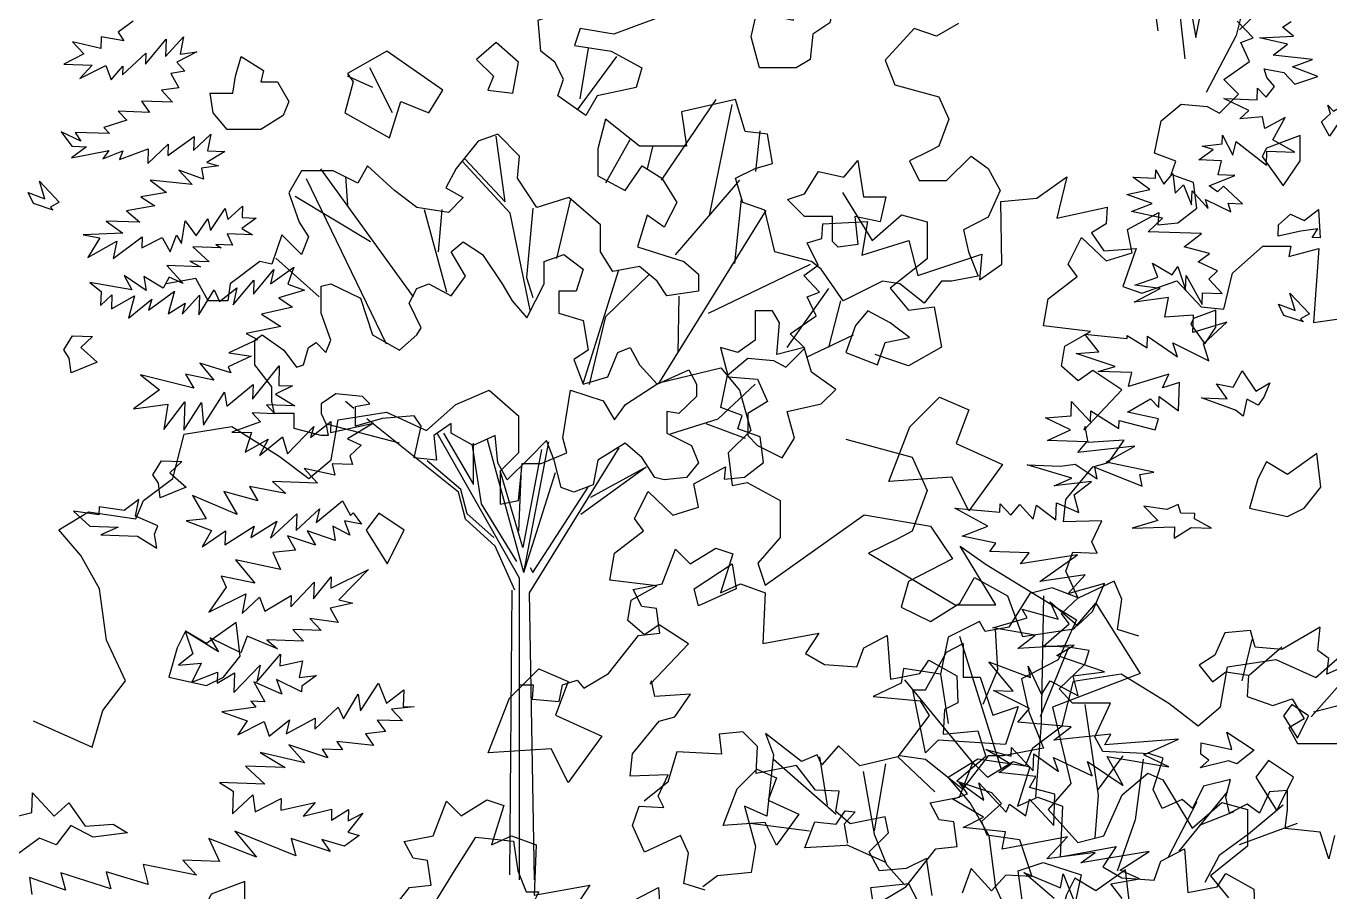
# Model space of a CAD drawing. Header units: inches. Extents: x -11 to 128, y 7 to 56.
# Drawn here: x 62.269 to 62.82, y 22.604 to 22.97 of the extents above; entities that cross this region are included whole.
import ezdxf

# ---------------------------------------------------------------- set-up
doc = ezdxf.new("R2010")
doc.units = ezdxf.units.IN
doc.header["$MEASUREMENT"] = 0
doc.layers.add('CAY', color=94, linetype='Continuous')
doc.layers.add('CAY-3', color=61, linetype='Continuous')
picture_1 = doc.add_image_def('image1.jpg', size_in_pixel=(1680, 1093))

# ---------------------------------------------------------------- blocks, each defined once
blk = doc.blocks.new('A$C76451831')
at = {"layer": 'CAY'}
for p, q in [((1261.1, 1885), (1288.9, 1909.2)), ((1171.5, 1857.3), (1178, 1895)), ((1178, 1895), (1223.4, 1902.1)), ((1223.4, 1902.1), (1261.1, 1885)), ((1022.3, 1839.6), (1033, 1881.5)), ((1033, 1881.5), (1077.8, 1888.5)), ((1077.8, 1888.5), (1122.6, 1860.8)), ((1122.6, 1860.8), (1150.3, 1839.6)), ((1150.3, 1839.6), (1171.5, 1857.3)), ((994.6, 1818.9), (1022.3, 1839.6)), ((987.6, 1801.8), (994.6, 1818.9)), ((915, 1791.2), (942.7, 1808.3)), ((942.7, 1808.3), (987.6, 1801.8)), ((935.7, 1767), (915, 1791.2)), ((3764, 1772.8), (3822.4, 1787)), ((3822.4, 1787), (3840.1, 1765.7)), ((3732.8, 1752.2), (3764, 1772.8)), ((953.4, 1735.8), (935.7, 1767)), ((3573, 1752.2), (3604.2, 1765.7)), ((3604.2, 1765.7), (3631.9, 1741.6)), ((3673.8, 1720.9), (3680.9, 1765.7)), ((3680.9, 1765.7), (3711.5, 1755.7)), ((3840.1, 1765.7), (3850.7, 1728)), ((3462.1, 1738), (3507.5, 1745.1)), ((3507.5, 1745.1), (3545.3, 1728)), ((3545.3, 1728), (3573, 1752.2)), ((3711.5, 1755.7), (3722.2, 1738)), ((3722.2, 1738), (3732.8, 1752.2)), ((959.8, 1687.4), (953.4, 1735.8)), ((3317.1, 1724.4), (3361.9, 1731.5)), ((3361.9, 1731.5), (3406.7, 1703.8)), ((3455.6, 1700.3), (3462.1, 1738)), ((3631.9, 1741.6), (3631.9, 1706.7)), ((3306.5, 1682.6), (3317.1, 1724.4)), ((3677.3, 1706.7), (3673.8, 1720.9)), ((3850.7, 1728), (3829.5, 1706.7)), ((3631.9, 1706.7), (3614.8, 1689.6)), ((3653.2, 1696.7), (3677.3, 1706.7)), ((3829.5, 1706.7), (3833, 1676.1)), ((3406.7, 1703.8), (3434.4, 1682.6)), ((3434.4, 1682.6), (3455.6, 1700.3)), ((3631.9, 1661.9), (3635.5, 1696.7)), ((3635.5, 1696.7), (3653.2, 1696.7)), ((977.5, 1649), (959.8, 1687.4)), ((3278.8, 1661.9), (3306.5, 1682.6)), ((3614.8, 1689.6), (3614.8, 1658.4)), ((3833, 1676.1), (3847.2, 1679)), ((3847.2, 1679), (3878.4, 1661.9)), ((3271.7, 1644.8), (3278.8, 1661.9)), ((3614.8, 1658.4), (3631.9, 1661.9)), ((3878.4, 1661.9), (3878.4, 1627.1)), ((3199.2, 1634.2), (3226.9, 1651.3)), ((3226.9, 1651.3), (3271.7, 1644.8)), ((3864.3, 1582.3), (3957.4, 1648.4)), ((3957.4, 1648.4), (4019.9, 1637.7)), ((3219.8, 1610), (3199.2, 1634.2)), ((4019.9, 1637.7), (4040.5, 1607.1)), ((3878.4, 1627.1), (3857.2, 1602.9)), ((3237.5, 1578.7), (3219.8, 1610)), ((3857.2, 1602.9), (3864.3, 1582.3)), ((4040.5, 1607.1), (3999.3, 1585.8)), ((3999.3, 1585.8), (3992.2, 1561.6)), ((4047.6, 1565.2), (4061.2, 1589.4)), ((4061.2, 1589.4), (4092.4, 1572.3)), ((3244, 1530.4), (3237.5, 1578.7)), ((4092.4, 1572.3), (4106.6, 1533.9)), ((3992.2, 1561.6), (4019.9, 1548.1)), ((4019.9, 1548.1), (4047.6, 1565.2)), ((4154.9, 1541), (4175.6, 1565.2)), ((4175.6, 1565.2), (4217.4, 1499.1)), ((4106.6, 1533.9), (4154.9, 1541)), ((3261.7, 1492), (3244, 1530.4)), ((4217.4, 1499.1), (4134.9, 1467.3)), ((3240.4, 1464.3), (3261.7, 1492)), ((3230.4, 1429.5), (3240.4, 1464.3)), ((4134.9, 1467.3), (4152, 1395.3)), ((3175, 1454.3), (3230.4, 1429.5)), ((4200.3, 1384.7), (4224.5, 1405.3)), ((4224.5, 1405.3), (4238.7, 1398.8)), ((4152, 1395.3), (4130.8, 1371.1)), ((4238.7, 1398.8), (4266.4, 1353.4)), ((4183.2, 1346.3), (4200.3, 1384.7)), ((4266.4, 1353.4), (4294.1, 1377.6)), ((4294.1, 1377.6), (4318.3, 1371.1)), ((4130.8, 1371.1), (4158.5, 1339.9)), ((4318.3, 1371.1), (4318.3, 1336.3)), ((4158.5, 1339.9), (4183.2, 1346.3)), ((4318.3, 1336.3), (4283.5, 1308.6)), ((4283.5, 1308.6), (4300.6, 1287.9)), ((5019.2, 937.2), (4991.7, 907.3)), ((5040, 930.1), (5019.2, 937.2)), ((5060.8, 941.9), (5040, 930.1)), ((5365.8, 938.6), (5374.2, 943.7)), ((5376.4, 930.1), (5365.8, 938.6)), ((5344.2, 928.5), (5376.4, 930.1)), ((5370.7, 922.5), (5344.2, 928.5)), ((5357.2, 912.1), (5370.7, 922.5)), ((4701.9, 860.6), (4738.9, 910.7)), ((4704.6, 871.1), (4712.5, 918.7)), ((5394.2, 908.1), (5357.2, 912.1)), ((4527.8, 857.9), (4506.6, 900.2)), ((4991.7, 907.3), (5000.7, 884.1)), ((5351, 891), (5348.6, 899.3)), ((5348.6, 899.3), (5367.1, 895.9)), ((5375.4, 901.1), (5394.2, 908.1)), ((5399.1, 892.1), (5375.4, 901.1)), ((4509.3, 881.7), (4485.5, 892.2)), ((5000.7, 884.1), (5042.4, 872.7)), ((5358.4, 882.6), (5351, 891)), ((5367.1, 895.9), (5377.5, 884.7)), ((5377.5, 884.7), (5399.1, 892.1)), ((5042.4, 872.7), (5051.8, 851.9)), ((5342.1, 870.1), (5342.5, 880.9)), ((5342.5, 880.9), (5350.4, 872.5)), ((5350.4, 872.5), (5358.4, 882.6)), ((4781, 794.5), (4832.5, 870.4)), ((4850.9, 870.4), (4799.8, 858.6)), ((4826.2, 761), (4847.8, 865.6)), ((4860, 840.1), (4850.9, 870.4)), ((5310.5, 871.2), (5342.1, 870.1)), ((5334.1, 859.9), (5310.5, 871.2)), ((5325.6, 852), (5334.1, 859.9)), ((4728.3, 851.9), (4721.2, 824)), ((4760.5, 826.3), (4728.3, 851.9)), ((4799.8, 858.6), (4804.6, 826.3)), ((5051.8, 851.9), (5042.4, 826.3)), ((5347, 854), (5325.6, 852)), ((5349.4, 843.1), (5347, 854)), ((5368.3, 853.3), (5349.4, 843.1)), ((5356.7, 832.4), (5368.3, 853.3)), ((4626.9, 837.7), (4608.4, 831)), ((4634, 774), (4625.3, 835.7)), ((4647.3, 816.9), (4626.9, 837.7)), ((4880.8, 837.7), (4860, 840.1)), ((4870.1, 802.5), (4874.1, 840.9)), ((4885.5, 810.2), (4880.8, 837.7)), ((5309, 828.6), (5309.3, 836.7)), ((5309.3, 836.7), (5319, 817.8)), ((4608.4, 831), (4587.6, 805.5)), ((4721.2, 824), (4721.2, 798.4)), ((4728.6, 791.9), (4751.7, 832.8)), ((4804.6, 826.3), (4760.5, 826.3)), ((4768, 805.1), (4772.9, 825.9)), ((5042.4, 826.3), (5033.3, 821.6)), ((5287.1, 813.5), (5300.6, 823.4)), ((5290.3, 826.5), (5309, 828.6)), ((5300.6, 823.4), (5290.3, 826.5)), ((5319, 817.8), (5322.2, 830.9)), ((5322.2, 830.9), (5350.9, 808.5)), ((5377.6, 820.8), (5356.7, 832.4)), ((4638.7, 763.4), (4593.5, 812.2)), ((4595.8, 814.5), (4634, 774)), ((4645.4, 796.4), (4647.3, 816.9)), ((5033.3, 821.6), (5014.8, 812.5)), ((5014.8, 812.5), (5023.9, 794.1)), ((5049.4, 794.1), (5072.6, 816.9)), ((5072.6, 816.9), (5088.7, 805.5)), ((5308.4, 812.7), (5287.1, 813.5)), ((5305.2, 799.3), (5308.4, 812.7)), ((5350.9, 808.5), (5351.3, 821.7)), ((5351.3, 821.7), (5377.6, 820.8)), ((4442.1, 803.1), (4430.3, 782.3)), ((4472, 803.1), (4442.1, 803.1)), ((4547.7, 684.5), (4460.2, 805.1)), ((4495.2, 791.7), (4472, 803.1)), ((4504.2, 807.8), (4495.2, 791.7)), ((4529.8, 784.6), (4504.2, 807.8)), ((4587.6, 805.5), (4578.1, 787)), ((4721.2, 798.4), (4746.8, 784.6)), ((4746.8, 784.6), (4762.9, 807.8)), ((4762.9, 807.8), (4781.4, 796.4)), ((4850.9, 796.4), (4869.4, 805.5)), ((4869.4, 805.5), (4885.5, 810.2)), ((5088.7, 805.5), (5100.1, 784.6)), ((5246.2, 796.3), (5246.5, 804)), ((5246.5, 804), (5254.2, 790.6)), ((5254.2, 790.6), (5262.7, 800.7)), ((5262.7, 800.7), (5264.7, 782.1)), ((5296.7, 789.1), (5321.1, 798.7)), ((5321.1, 798.7), (5305.2, 799.3)), ((4522.3, 639.8), (4446.8, 795.6)), ((4485.8, 770.9), (4483.8, 797.9)), ((4578.1, 787), (4594.3, 777.9)), ((4663.8, 768.5), (4645.4, 796.4)), ((4781.4, 796.4), (4795.5, 773.2)), ((4794.3, 724.1), (4854.9, 794.5)), ((4857.6, 773.2), (4850.9, 796.4)), ((5023.9, 794.1), (5049.4, 794.1)), ((5240.9, 785.6), (5224.9, 797.1)), ((5224.9, 797.1), (5246.2, 796.3)), ((5264.7, 782.1), (5272.7, 790)), ((5272.7, 790), (5280.2, 771.1)), ((5304.7, 783.4), (5296.7, 789.1)), ((5310.3, 788.7), (5304.7, 783.4)), ((5328.3, 772.2), (5310.3, 788.7)), ((4430.3, 782.3), (4439.8, 754.7)), ((4507, 736.3), (4436.2, 779.1)), ((4550.6, 768.5), (4529.8, 784.6)), ((4594.3, 777.9), (4580.5, 763.8)), ((4693.7, 777.9), (4663.8, 768.5)), ((4682.7, 720.5), (4695.7, 776.4)), ((4723.6, 752.4), (4693.7, 777.9)), ((4850.1, 715.8), (4856.4, 776.4)), ((4951.7, 782.9), (4979.4, 737.5)), ((5100.1, 784.6), (5088.7, 759.5)), ((5219.4, 781), (5240.9, 785.6)), ((5243.1, 772.4), (5219.4, 781)), ((5280.2, 771.1), (5280.7, 784.3)), ((5280.7, 784.3), (5296, 767.8)), ((5296, 767.8), (5293.5, 776.1)), ((5293.5, 776.1), (5317.1, 764.4)), ((4580.5, 763.8), (4550.6, 768.5)), ((4579.1, 689), (4557.9, 766.3)), ((4571.1, 726.8), (4574.5, 766.9)), ((4657.5, 671.8), (4638.7, 763.4)), ((4659.9, 768.1), (4654, 702.8)), ((4767.6, 761.4), (4758.6, 731.5)), ((4783.7, 750), (4767.6, 761.4)), ((4778.7, 602.9), (4879.6, 765.8)), ((4795.5, 773.2), (4783.7, 750)), ((4878.5, 766.1), (4857.6, 773.2)), ((4887.9, 726.8), (4878.5, 766.1)), ((4979.4, 737.5), (5007.1, 761.7)), ((5007.1, 761.7), (5031.3, 755.2)), ((5223.8, 764.9), (5243.1, 772.4)), ((5253, 758.5), (5223.8, 764.9)), ((5314.7, 772.6), (5328.3, 772.2)), ((5317.1, 764.4), (5314.7, 772.6)), ((4439.8, 754.7), (4448.8, 741)), ((4723.6, 726.8), (4723.6, 752.4)), ((5031.3, 755.2), (5031.3, 720.4)), ((5088.7, 759.5), (5065.6, 747.7)), ((5239.5, 745.8), (5253, 758.5)), ((4423.7, 742.9), (4414.2, 715.4)), ((4430.3, 736.3), (4423.7, 742.9)), ((4448.8, 741), (4442.1, 724.5)), ((5065.6, 747.7), (5070.3, 726.8)), ((5289.7, 744), (5239.5, 745.8)), ((5273.4, 731.5), (5289.7, 744)), ((4442.1, 724.5), (4430.3, 736.3)), ((4735.4, 708.3), (4723.6, 726.8)), ((4758.6, 731.5), (4802.2, 717.8)), ((4922.5, 717.8), (4887.9, 726.8)), ((5070.3, 726.8), (5079.3, 704)), ((5297.2, 725.2), (5273.4, 731.5)), ((5286.5, 717.4), (5297.2, 725.2)), ((4402.8, 717.8), (4374.9, 696.9)), ((4414.2, 715.4), (4402.8, 717.8)), ((4458.8, 684.4), (4417.8, 720.8)), ((4760.5, 713.1), (4735.4, 708.3)), ((4777, 699.3), (4760.5, 713.1)), ((4802.2, 717.8), (4816, 706)), ((4825.4, 669), (4921.3, 715.4)), ((4931.5, 710.7), (4922.5, 717.8)), ((5031.3, 720.4), (4996.5, 692.7)), ((5248.4, 702.9), (5243.4, 716.2)), ((5243.4, 716.2), (5262.1, 705.1)), ((5262.1, 705.1), (5267.3, 713.1)), ((5267.3, 713.1), (5274.7, 691.5)), ((5304.8, 709.1), (5286.5, 717.4)), ((4342.7, 701.7), (4314.8, 696.9)), ((4354.1, 680.8), (4342.7, 701.7)), ((4654, 702.8), (4659.9, 684)), ((4707.6, 603.7), (4740.9, 709.9)), ((4728.7, 665.9), (4769.2, 705.2)), ((4816, 706), (4816, 689.9)), ((4952.3, 680.8), (4931.5, 710.7)), ((5079.3, 704), (5054.2, 699.3)), ((5226.8, 695.5), (5248.4, 702.9)), ((5274.7, 691.5), (5275.2, 704.7)), ((5275.2, 704.7), (5290.1, 677.4)), ((5296.4, 701.2), (5304.8, 709.1)), ((5309, 687.6), (5296.4, 701.2)), ((4374.9, 696.9), (4372.6, 680.8)), ((4786.1, 685.5), (4777, 699.3)), ((4816, 689.9), (4786.1, 685.5)), ((4899.3, 636.8), (4938.6, 692.2)), ((4989.3, 699.3), (4952.3, 680.8)), ((5005.4, 696.9), (4989.3, 699.3)), ((4996.5, 692.7), (5013.6, 672)), ((5028.6, 678.5), (5005.4, 696.9)), ((5044.7, 699.3), (5028.6, 678.5)), ((5054.2, 699.3), (5044.7, 699.3)), ((5226.3, 679.6), (5250.7, 692.4)), ((5250.7, 692.4), (5226.8, 695.5)), ((5290.1, 677.4), (5290.5, 688.3)), ((5290.5, 688.3), (5309, 687.6)), ((4372.6, 680.8), (4354.1, 680.8)), ((4796.7, 631.7), (4797.9, 685.1)), ((4938.6, 636.8), (4950, 680.8)), ((5258.6, 683.9), (5226.3, 679.6)), ((5255.2, 665.5), (5258.6, 683.9)), ((4713.4, 601.8), (4728.7, 665.9)), ((5013.6, 672), (5037.8, 675)), ((5037.8, 675), (5044.9, 637.2)), ((5282, 667.2), (5255.2, 665.5)), ((5281.5, 650.9), (5282, 667.2)), ((5313.5, 660.7), (5281.5, 650.9)), ((5291.5, 640.2), (5313.5, 660.7)), ((4917.8, 627.7), (4961.8, 648.6)), ((5179.9, 649.5), (5219.6, 645.4)), ((5192.9, 632.7), (5179.9, 649.5)), ((5219.6, 645.4), (5219.7, 648.1)), ((5219.7, 648.1), (5238.4, 636.6)), ((5238.4, 636.6), (5238.7, 647.4)), ((5238.7, 647.4), (5267.1, 627.9)), ((5262.5, 641.2), (5296.4, 624.1)), ((5267.1, 627.9), (5262.5, 641.2)), ((5296.4, 624.1), (5291.5, 640.2)), ((5013.6, 619.5), (4982.4, 630.1)), ((5044.9, 637.2), (5013.6, 619.5)), ((5171.6, 631.2), (5192.9, 632.7)), ((5208.3, 619), (5171.6, 631.2)), ((5192.3, 614.2), (5208.3, 619)), ((5224, 613.1), (5192.3, 614.2)), ((4834.4, 569.5), (4869.4, 602.2)), ((5220.8, 600), (5224, 613.1)), ((5258.8, 611.8), (5220.8, 600)), ((5252.9, 598.9), (5258.8, 611.8)), ((5268.9, 603.8), (5252.9, 598.9)), ((5268, 577.1), (5268.9, 603.8)), ((5249.5, 580.4), (5249.9, 590.8)), ((5249.9, 590.8), (5268, 577.1)), ((4491.5, 579.5), (4483.4, 586)), ((5166.8, 572.4), (5167.3, 586)), ((5167.3, 586), (5185.2, 566.8)), ((5185.2, 566.8), (5185.5, 577.2)), ((5185.5, 577.2), (5211.7, 560.4)), ((5219.9, 576), (5241.7, 588.4)), ((5241.7, 588.4), (5249.5, 580.4)), ((4541.2, 539.6), (4503.7, 569.7)), ((4789.6, 555.4), (4834.4, 569.5)), ((4823, 565.2), (4860, 551.4)), ((5142.7, 570.6), (5166.8, 572.4)), ((5166.3, 559.3), (5142.7, 570.6)), ((5211.7, 560.4), (5212, 568.1)), ((5212, 568.1), (5246.1, 559.2)), ((5249.2, 569.6), (5219.9, 576)), ((5246.1, 559.2), (5249.2, 569.6)), ((4534.5, 546.7), (4466.9, 564.4)), ((4647.3, 419.7), (4569.9, 556)), ((4575.8, 556.2), (4604.1, 507.8)), ((5144.7, 549.2), (5166.3, 559.3)), ((4602.9, 544.4), (4611.2, 489.7)), ((4604.1, 507.8), (4604.1, 546.7)), ((4651.6, 424.8), (4617.3, 549.9)), ((4668.2, 540.8), (4650.5, 448.4)), ((4651.6, 424.8), (4675, 548.1)), ((4656.8, 405.9), (4741.3, 542.4)), ((5181.8, 547.9), (5144.7, 549.2)), ((5173.3, 537.8), (5181.8, 547.9)), ((5227, 544), (5173.3, 537.8)), ((5199.7, 528.7), (5227, 544)), ((4589.9, 500.7), (4541.2, 539.6)), ((4592.3, 503.1), (4560.4, 530.2)), ((5244.7, 519.4), (5199.7, 528.7)), ((4650.5, 448.4), (4629.2, 520.8)), ((4646.9, 463.7), (4649.3, 523.1)), ((4651.6, 424.8), (4681.2, 519.2)), ((4705.1, 479.9), (4766.8, 524.3)), ((4714.5, 496), (4764.5, 523.1)), ((5125.3, 526.3), (5157, 525.2)), ((5167.5, 513.9), (5125.3, 526.3)), ((5157, 525.2), (5170.6, 527)), ((5170.6, 527), (5191.5, 513.1)), ((5189.1, 524.1), (5233.8, 506.2)), ((5191.5, 513.1), (5189.1, 524.1)), ((5231.5, 517.1), (5244.7, 519.4)), ((5233.8, 506.2), (5231.5, 517.1)), ((4659.9, 424.8), (4712.2, 505.4)), ((5150.9, 506.4), (5167.5, 513.9)), ((5185.9, 510.6), (5150.9, 506.4)), ((5169.6, 498), (5185.9, 510.6)), ((4596.6, 475.1), (4589.9, 500.7)), ((4598.2, 480.3), (4592.3, 503.1)), ((5174, 481.5), (5169.6, 498)), ((4623.3, 457.8), (4598.2, 480.3)), ((4611.2, 489.7), (4644.6, 435.4)), ((5057.3, 485.6), (5099.7, 481.8)), ((5088.4, 468.6), (5057.3, 485.6)), ((5099.7, 481.8), (5100, 489.5)), ((5100, 489.5), (5110.1, 478.8)), ((5110.1, 478.8), (5118.6, 488.9)), ((5118.6, 488.9), (5131.2, 475.3)), ((5131.2, 475.3), (5134.4, 488.3)), ((5134.4, 488.3), (5152.5, 474.6)), ((5152.5, 474.6), (5153.1, 490.4)), ((5153.1, 490.4), (5174, 481.5)), ((4624.5, 449.6), (4596.6, 475.1)), ((5064.1, 459.1), (5088.4, 468.6)), ((5096, 452.5), (5064.1, 459.1)), ((4643, 408.3), (4624.5, 449.6)), ((5062.5, 449.6), (5086.7, 432.5)), ((5090.3, 444.6), (5096, 452.5)), ((5127.4, 443.3), (5090.3, 444.6)), ((5119.3, 433.1), (5127.4, 443.3)), ((5172.7, 441.7), (5119.3, 433.1)), ((5137.3, 416.6), (5172.7, 441.7)), ((4647.3, 135.4), (4647.3, 419.7)), ((4657.5, 429.5), (4659.9, 424.8)), ((5180.2, 422.8), (5137.3, 416.6)), ((5163.7, 404.8), (5180.2, 422.8)), ((4638.3, 140.1), (4640.6, 408.3)), ((4661.5, 135.4), (4656.8, 405.9)), ((5198.4, 414.5), (5163.7, 404.8)), ((5187.1, 388.1), (5198.4, 414.5)), ((5154.7, 381.1), (5147.1, 397.2)), ((5147.1, 397.2), (5173, 375)), ((5093.2, 372.8), (5125.3, 382.1)), ((5120.6, 390.5), (5154.7, 381.1)), ((5125.3, 382.1), (5120.6, 390.5)), ((5173, 375), (5187.1, 388.1)), ((5132.9, 366), (5093.2, 372.8)), ((5171.9, 380.3), (5154.8, 342.6)), ((5116.6, 353.4), (5132.9, 366)), ((5169.7, 356.6), (5116.6, 353.4)), ((5153.5, 346.7), (5169.7, 356.6)), ((5198.3, 331.5), (5153.5, 346.7)), ((5112.4, 313.2), (5089.4, 340.8)), ((5089.4, 340.8), (5128.7, 326.2)), ((5154.8, 342.6), (5120.1, 324.9)), ((5126.4, 336.8), (5139.1, 310)), ((5128.7, 326.2), (5126.4, 336.8)), ((5168.7, 327.6), (5198.3, 331.5)), ((5120.1, 324.9), (5127.1, 293.6)), ((5139.1, 310), (5147.2, 322.9)), ((5147.2, 322.9), (5173.5, 308.8)), ((5173.5, 308.8), (5168.7, 327.6)), ((5093.9, 313.9), (5112.4, 313.2)), ((5127.7, 296.8), (5093.9, 313.9)), ((5116.8, 284), (5127.7, 296.8)), ((5167, 279.6), (5116.8, 284)), ((5127.1, 293.6), (5140.7, 259.4)), ((5150.7, 267), (5167, 279.6)), ((5204.4, 272.8), (5150.7, 267)), ((5198.6, 262.6), (5204.4, 272.8)), ((5110, 244.4), (5086.5, 258.4)), ((5086.5, 258.4), (5110.3, 252.1)), ((5140.7, 259.4), (5103, 252.3)), ((5110.3, 252.1), (5110.6, 260.2)), ((5110.6, 260.2), (5131.1, 238.2)), ((5268.1, 267.9), (5198.6, 262.6)), ((5235.4, 253.2), (5268.1, 267.9)), ((5029.8, 248.8), (5005.7, 252.3)), ((5064.6, 221), (5029.8, 248.8)), ((5088.8, 252.3), (5064.6, 221)), ((5103, 252.3), (5088.8, 252.3)), ((5131.1, 238.2), (5131.7, 254.1)), ((5131.7, 254.1), (5155.1, 237.4)), ((5155.1, 237.4), (5150.1, 250.7)), ((5150.1, 250.7), (5186.7, 233.6)), ((5186.7, 233.6), (5182.2, 246.9)), ((5182.2, 246.9), (5215.8, 224.4)), ((5200.9, 251.6), (5259, 241.9)), ((5215.8, 224.4), (5200.9, 251.6)), ((5259, 241.9), (5235.4, 253.2)), ((5098.9, 236.6), (5110, 244.4)), ((5133.6, 232.7), (5098.9, 236.6)), ((5069.2, 216.4), (5061.4, 227.5)), ((5061.4, 227.5), (5084.8, 210.4)), ((5080, 226.9), (5105.7, 199.2)), ((5084.8, 210.4), (5080, 226.9)), ((5127.8, 222.5), (5133.6, 232.7)), ((5151.6, 216.2), (5127.8, 222.5)), ((5055.4, 211.4), (5069.2, 216.4)), ((5084.3, 194.5), (5055.4, 211.4)), ((5124.2, 195.8), (5127.5, 211.6)), ((5127.5, 211.6), (5150.6, 186.8)), ((5150.6, 186.8), (5151.6, 216.2)), ((5105.7, 199.2), (5108.7, 206.8)), ((5108.7, 206.8), (5124.2, 195.8)), ((5065.3, 184.8), (5084.3, 194.5)), ((5105.1, 180.6), (5065.3, 184.8)), ((5101.8, 164.4), (5105.1, 180.6)), ((5163.4, 175.9), (5101.8, 164.4)), ((5144.1, 155.3), (5163.4, 175.9)), ((5189.6, 161.4), (5144.1, 155.3)), ((5240.4, 162.3), (5176.1, 151.4)), ((5176.1, 151.4), (5189.6, 161.4)), ((5213, 144.7), (5240.4, 162.3)), ((5150.9, 117.8), (5122.3, 142.4)), ((5122.3, 142.4), (5156.7, 128.1)), ((5156.7, 128.1), (5159.4, 141.1)), ((5159.4, 141.1), (5174.4, 103.4)), ((5204.4, 131.8), (5231.3, 136.3)), ((5231.3, 136.3), (5213, 144.7)), ((5214.8, 117.9), (5204.4, 131.8))]:
    blk.add_line(p, q, dxfattribs=at)
for points in [[(4216, 1534.3), (4196, 1540.6), (4200.2, 1569.1), (4192.8, 1586), (4159, 1570.1), (4147.4, 1595.5), (4153.8, 1613.4), (4177, 1612.3), (4171.7, 1622.9), (4181.2, 1642.9), (4145.3, 1641.9), (4147.4, 1663), (4172.8, 1693.5), (4187.5, 1697.8), (4202.3, 1718.9), (4168.5, 1716.7), (4165.4, 1731.5), (4164.3, 1728.3), (4200.2, 1766.3), (4172.8, 1784.2), (4159, 1774.7), (4143.2, 1788.5), (4146.4, 1807.4), (4170.6, 1821.2), (4126.4, 1826.4), (4130.6, 1851.7), (4158, 1872.8), (4149.6, 1884.4), (4162.2, 1909.7), (4185.4, 1887.6), (4209.7, 1895), (4205.5, 1917.1), (4235, 1933), (4233.9, 1921.4), (4252.9, 1923.5), (4270.8, 1937.2), (4267.7, 1961.4), (4246.6, 1968.8), (4250.8, 1981.5), (4230.8, 1988.9), (4237.1, 2019.4), (4256.1, 2035.3), (4280.3, 2033.1), (4291.9, 2026.8), (4309.9, 2044.7), (4296.2, 2058.5), (4320.4, 2075.3), (4312, 2093.3), (4323.6, 2097.5), (4308.8, 2113.3)], [(530, 749.3), (509.9, 755.6), (514.2, 784.1), (506.8, 800.9), (473, 785.1), (461.4, 810.4), (467.7, 828.4), (490.9, 827.3), (485.7, 837.9), (495.2, 857.9), (459.3, 856.8), (461.4, 877.9), (486.7, 908.5), (501.5, 912.7), (516.3, 933.8), (482.5, 931.7), (479.3, 946.5), (478.3, 943.3), (514.2, 981.3), (486.7, 999.2), (473, 989.7), (457.2, 1003.4), (460.4, 1022.4), (484.6, 1036.1), (440.3, 1041.4), (444.5, 1066.7), (472, 1087.8), (463.5, 1099.4), (476.2, 1124.7), (499.4, 1102.6), (523.6, 1110), (519.4, 1132.1), (549, 1147.9), (547.9, 1136.3), (566.9, 1138.4), (584.8, 1152.1), (581.7, 1176.4), (560.6, 1183.8), (564.8, 1196.4), (544.7, 1203.8), (551.1, 1234.4), (570.1, 1250.2), (594.3, 1248.1), (605.9, 1241.8), (623.8, 1259.7), (610.1, 1273.4), (634.4, 1290.3), (625.9, 1308.2), (637.6, 1312.5), (622.8, 1328.3), (636.5, 1337.8), (625.9, 1358.9), (639.7, 1363.1), (640.7, 1376.8), (682.9, 1378.9), (677.6, 1347.3), (721.9, 1361), (730.4, 1328.3), (790.5, 1348.3), (788.4, 1324.1), (809.5, 1338.8), (808.4, 1397.9), (842.2, 1401.1), (870.6, 1421.1), (861.1, 1382.1), (908.6, 1392.6), (907.6, 1376.8), (893.8, 1368.4), (905.4, 1351.5), (936, 1353.6), (923.4, 1317.7), (941.3, 1311.4), (974, 1323), (997.2, 1298.7), (1018.3, 1296.6), (1026.7, 1330.4), (1055.2, 1355.7), (1081.6, 1355.7), (1079.5, 1346.2), (1107.9, 1353.6), (1102.7, 1284), (1147, 1290.3)], [(4283.5, 944), (4269.5, 933.6), (4274.7, 925.7), (4253.5, 929.2), (4253.1, 918.3), (4226.6, 924.7), (4237.1, 913.4), (4218.2, 903.7), (4244.9, 902.7), (4233.5, 890), (4258, 902.3), (4263, 889), (4273.8, 901.7), (4273.5, 893.6), (4295.6, 914.1), (4295.2, 903.7), (4314.6, 927.1), (4314, 910.8), (4331, 929.2), (4327.7, 913), (4343.6, 915.2), (4324.7, 905.4), (4332.1, 897), (4318.9, 894.7), (4326.6, 881.3), (4310.2, 879.2), (4320.7, 867.9), (4291.3, 868.9), (4299.1, 858.2), (4269.6, 859.3), (4277.5, 850.8), (4256, 843.9), (4261.2, 838.3), (4229.1, 839.4), (4234.2, 831), (4215.9, 839.8), (4225.9, 826.3), (4239.5, 825.9), (4225.5, 815.5), (4260.6, 822.4), (4254.9, 814.4), (4273.8, 821.9), (4270.8, 813.9), (4297.8, 823.8), (4297.4, 810.2), (4316.6, 828.2), (4316.2, 817.7), (4340.9, 835.5), (4340.4, 822.3), (4356.8, 837.6), (4353.5, 821.9), (4369.8, 821.3), (4353.1, 811), (4363.9, 807.9), (4348, 805.8), (4349.9, 795.3), (4326.6, 803.8), (4339.3, 790.2), (4299.5, 794.3), (4315, 782.9), (4290.8, 778.7), (4304.1, 770.1), (4277.2, 765.6), (4290, 754.7), (4258.3, 755.8), (4273.8, 744.4), (4236.6, 743), (4252.3, 740.2), (4240.8, 721.6), (4268.1, 736.9), (4264.8, 720.7), (4292.2, 741.1), (4291.9, 730.6), (4310.8, 740.4), (4318.5, 727), (4324.5, 742.7), (4329.2, 734.8), (4332.6, 756), (4343, 742), (4354, 757.9), (4356.3, 747), (4370.2, 767.8), (4372.6, 757.3), (4386.6, 770), (4386.2, 759.1), (4399.3, 758.6), (4385.9, 748.7), (4396.1, 742.9), (4372.1, 743.7), (4377.2, 733.1), (4361.3, 733.7), (4366.6, 730.8), (4339.9, 731.7), (4355.3, 717.6), (4336.8, 718.2), (4347, 712.9), (4315.3, 714), (4330.6, 697.1), (4317.6, 703), (4311.9, 692.8), (4293.7, 703.8), (4295.9, 690.6), (4275.1, 704.5), (4282.3, 691.1), (4242.7, 697.9), (4253.3, 689.4), (4252.8, 676.3), (4263.6, 686.3), (4263.1, 673.2), (4284.9, 685.6), (4279.1, 664.5), (4301.1, 682.3), (4298, 672), (4322.6, 689.7), (4316.4, 668.6), (4332.6, 678.5), (4329.6, 668.1), (4346.1, 686.1), (4345.4, 667.6), (4359.8, 691.1), (4364.9, 680), (4381.2, 693.1), (4377.9, 676.9), (4397.3, 700.2), (4396.8, 687.1), (4416.2, 710.4), (4413, 696.9), (4434.9, 712.5), (4429.3, 696.4), (4445, 690.8), (4420.7, 683.5), (4433.6, 674.9), (4404.3, 668.2), (4422.5, 656.7), (4390.1, 650.1), (4400.8, 644.3), (4373.6, 631.7), (4394.8, 628.7), (4373.2, 618.6), (4375.7, 613), (4346.5, 622.2), (4359.6, 605.9), (4333, 611.8), (4340.7, 598.4), (4290.4, 611), (4308.5, 596.8), (4283.9, 579.1), (4316.2, 583.4), (4312.6, 559.5), (4332.1, 585.5), (4331.2, 558.8), (4348, 585), (4349.9, 563.6), (4369.6, 594.7), (4371.9, 581.4), (4396.6, 601.9), (4396.1, 588.3), (4421.2, 619.6), (4420.6, 601), (4433.7, 600.6), (4417.6, 593), (4435.8, 581.9), (4409.1, 582.8), (4416.9, 574.4), (4395.7, 575.2), (4403.5, 566.7), (4376.5, 557.2), (4395, 556.6), (4388.9, 538.2), (4410.7, 550.6), (4402.4, 535), (4424.3, 552.8), (4428.8, 536.8), (4453.7, 562.3), (4450.6, 551.9), (4469.7, 567.1), (4469.3, 556.7), (4510, 565.7), (4485.4, 550.7), (4498.4, 544.8), (4487.6, 534.8), (4490, 526.5), (4471, 527.2), (4473.4, 516.7), (4444.6, 522.7), (4457.2, 509.1), (4414.7, 510.6), (4427.4, 499.2), (4393.2, 505.9), (4400.9, 492.5), (4369.1, 501.3), (4381.4, 479.5), (4339.5, 497.3), (4352.3, 475.6), (4333.6, 473.5), (4357.4, 464.5), (4348.7, 449), (4370.5, 464.1), (4370, 450.9), (4397.4, 468.6), (4394.3, 457.8), (4418.8, 473.3), (4412.8, 457.1), (4437.7, 480.3), (4437.1, 464.5), (4459.1, 485), (4455.9, 472), (4480.7, 492.4), (4488.3, 478.5), (4490.7, 481.2), (4498.5, 470.5), (4482.7, 473.7), (4487.7, 460), (4471.7, 468.7), (4473.9, 455), (4447.5, 464.1), (4455.2, 450.7), (4428.8, 459.3), (4436.5, 445.9), (4415.1, 443.9), (4422.2, 427.8), (4380, 437), (4398.2, 415), (4366.3, 421.6), (4371.3, 411), (4354.7, 387.5), (4389.7, 404.9), (4386.3, 386.4), (4402.7, 401.7), (4407.7, 388.4), (4432.3, 403.4), (4431.9, 392.6), (4454, 415.8), (4453.4, 400), (4470, 420.7), (4469.7, 410.3), (4505.2, 427.6), (4477.4, 399.1), (4490.4, 396), (4469, 391.3), (4476.7, 377.8), (4450.1, 381.5), (4460.6, 370.2), (4433.8, 371.2), (4443.9, 360.4), (4409.5, 361.6), (4419.6, 353.1), (4391, 365), (4385, 349.3), (4356.1, 363.5), (4363.8, 350.1), (4332.7, 369.7), (4339.7, 348.2), (4326.2, 337.8), (4347.6, 339.7), (4338.8, 321.5), (4363.1, 331), (4362.7, 320.6), (4379, 330.5), (4378.3, 311.9), (4403.2, 337.8), (4400, 322), (4422.2, 348), (4421.8, 337.1), (4443.2, 341.8), (4440, 326.1), (4456.3, 327.8), (4442.4, 317.8), (4442.2, 312.4), (4418.6, 324.1), (4423.6, 310.3), (4397.2, 322.1), (4407.5, 303.2), (4394.3, 303.7), (4399.1, 298), (4367.2, 293.7), (4391, 285.2), (4382.3, 271.9), (4406.8, 284.6), (4411.8, 270.9), (4430.9, 286.1), (4427.7, 273), (4455, 287.9), (4454.6, 277.5), (4476.6, 298.1), (4481.7, 287), (4495.6, 310.5), (4497.8, 294.6), (4514.6, 320.8), (4522.1, 301.9), (4538.4, 314.5), (4537.8, 298.6), (4548.2, 298.3), (4526.8, 296.3), (4537.3, 285.1), (4513.3, 285.9), (4521.1, 275.2), (4502.5, 273.1), (4509.8, 262), (4475.5, 265.9), (4480.6, 258), (4461.6, 258.7), (4466.8, 250.4), (4430.1, 262.5), (4445.3, 245.7), (4403.1, 255.3), (4426.6, 241.3), (4389.5, 242.6), (4407.5, 225.7), (4364.9, 227.2), (4377.8, 219), (4377, 197.7), (4396.2, 215.6), (4398.4, 199.7), (4422.9, 212), (4422.5, 201.1), (4454.9, 208.2), (4443.6, 195.4), (4470.5, 202.2), (4470.2, 191.8), (4486.4, 201.6), (4486, 191.2), (4499.9, 198.4), (4485.6, 180.3), (4496.4, 177.2), (4482.5, 167.3), (4461.4, 173.5), (4469.1, 162.3), (4432.4, 174.5), (4436.8, 158), (4379.2, 181.3), (4399.6, 157), (4354.9, 174.5), (4365, 152.8), (4330.2, 154), (4343.3, 140), (4292.9, 149.9), (4297.7, 131.1), (4258.2, 142.9), (4262.6, 126.9), (4215.6, 142.2), (4220, 125.7), (4186, 137.8), (4188.1, 121.8)], [(1139.6, 963.4), (1115.3, 952.8), (1117.4, 967.6), (1106.9, 975), (1109, 997.1), (1073.1, 976), (1047.8, 978.1), (1043.6, 993.9), (1019.3, 991.8), (1009.9, 970.7), (995.1, 961.2), (1007.7, 945.4), (1020.4, 954.9), (1041.5, 951.8), (1040.4, 931.7), (1064.7, 923.3), (1082.6, 929.6), (1094.2, 910.6), (1079.5, 902.2), (1087.9, 887.4), (1124.8, 887.4)], [(1122.7, 800.9), (1117.4, 778.8), (1109, 804.1), (1076.3, 807.3), (1078.4, 825.2), (1078.4, 843.1), (1061.5, 842.1), (1052, 822), (1040.4, 830.5), (1023.6, 822), (1020.4, 836.8), (1024.6, 853.7), (999.3, 847.3), (988.8, 826.2), (979.3, 834.7), (960.3, 826.2), (951.8, 844.2), (961.3, 873.7), (948.7, 877.9), (904.4, 880), (897, 893.7), (911.8, 925.4), (875.9, 925.4), (863.3, 939.1), (887.5, 962.3), (891.7, 975), (871.7, 978.1), (848.5, 979.2), (872.7, 1000.3), (865.4, 1009.8), (881.2, 1024.5), (856.9, 1034), (835.8, 1028.7), (815.8, 997.1), (793.6, 992.9), (788.4, 1002.4), (758.8, 987.6), (751.5, 952.8), (716.7, 958.1), (714.5, 944.4), (688.2, 931.7), (732.5, 927.5), (740.9, 913.8), (711.4, 874.8), (675.5, 866.3), (655.5, 885.3), (639.7, 867.4), (635.4, 876.9), (620.7, 870.5), (586.9, 896.9), (594.3, 876.9), (588, 818.9), (566.9, 828.4), (577.4, 790.4), (573.2, 766.1), (541.6, 763), (527.9, 752.4)], [(5254.8, 1037.3), (5265.4, 984.5), (5273.8, 908.6)], [(5264.3, 1041.5), (5284.4, 928.6), (5300.2, 1008.8)], [(848.5, 1026.6), (846.4, 906.4), (841.1, 836.8)], [(5226.4, 1024.6), (5243.2, 975), (5248.5, 935)], [(803.1, 995), (805.2, 957), (791.5, 924.3)], [(5338.2, 995.1), (5322.3, 930.7), (5293.9, 877)], [(769.4, 988.7), (808.4, 864.2)], [(1044.7, 985.5), (1035.2, 946.5)], [(871.7, 977.1), (845.3, 912.7)], [(1073.1, 978.1), (1042.6, 951.8)], [(5356.1, 965.6), (5325.5, 936)], [(717.7, 947.5), (784.2, 866.3)], [(751.5, 952.8), (758.8, 906.4)], [(1137.5, 953.9), (1100.6, 912.7)], [(887.5, 924.3), (900.2, 838.9), (897, 798.8)], [(1148, 928.6), (1102.7, 917)], [(594.3, 872.7), (653.4, 821)], [(637.6, 874.8), (644.9, 829.4)], [(711.4, 874.8), (746.2, 842.1)], [(923.4, 875.8), (899.1, 843.1)], [(942.4, 872.7), (935, 815.7), (918.1, 767.2)], [(695.6, 738.7), (718.8, 752.4), (747.2, 788.3), (767.3, 790.4), (764.1, 813.6), (750.4, 815.7), (742, 831.5), (769.4, 836.8), (782, 869.5), (795.8, 855.8), (820, 870.5), (835.8, 865.3), (824.2, 828.4), (843.2, 836.8), (866.4, 828.4), (864.3, 780.9), (917, 790.4), (904.4, 771.4), (922.3, 760.9), (952.9, 758.7), (959.2, 776.7), (981.4, 788.3), (984.5, 747.1), (1012, 752.4), (1020.4, 765.1), (1046.8, 750.3), (1047.8, 725)], [(678.7, 861.1), (689.2, 802), (700.8, 773.5), (717.7, 754.5)], [(699.8, 868.4), (689.2, 805.2)], [(1021.5, 842.1), (976.1, 786.2)], [(662.9, 791.4), (623.8, 789.3), (633.3, 813.6), (653.4, 811.5), (661.8, 824.1), (671.3, 823.1), (660.8, 811.5), (663.9, 793.6)], [(993, 832.6), (965.6, 779.8)], [(1027.8, 823.1), (995.1, 810.4)], [(1074.2, 829.4), (1041.5, 802), (1014.1, 782), (1000.4, 756.6)], [(572.2, 812.5), (628.1, 805.2)], [(1033.1, 792.5), (1087.9, 812.5)], [(662.9, 792.5), (699.8, 775.6)]]:
    blk.add_lwpolyline(points, dxfattribs=at)
for points in [[(4267.5, 1833.2), (4264.9, 1827.9), (4278.1, 1809.4), (4288.7, 1825.2), (4288.7, 1841.1)], [(1240.2, 1791.1), (1216.4, 1806.9), (1204.5, 1791.1), (1224.3, 1759.4)], [(1085.8, 1672.3), (1081.8, 1704), (1054.1, 1684.2), (1034.3, 1696), (1026.4, 1680.2), (1018.5, 1652.5), (1054.1, 1644.6), (1069.9, 1652.5)], [(3524.3, 1634.1), (3500.5, 1649.9), (3488.6, 1634.1), (3508.4, 1602.4)], [(3821.2, 1594.5), (3833.1, 1602.4), (3837, 1578.6), (3801.4, 1562.8), (3797.4, 1578.6)], [(3369.9, 1515.3), (3365.9, 1547), (3338.2, 1527.2), (3318.4, 1539), (3310.5, 1523.2), (3302.6, 1495.5), (3338.2, 1487.6), (3354, 1495.5)], [(4035, 1519.2), (4050.8, 1527.2), (4050.8, 1495.5), (4066.6, 1495.5), (4078.5, 1459.8), (4102.3, 1467.8), (4090.4, 1432.1), (4027.1, 1436.1), (4015.2, 1424.2), (4003.3, 1483.6), (4015.2, 1483.6)], [(3623.3, 1475.7), (3651, 1503.4), (3678.7, 1491.5), (3666.8, 1459.8), (3710.3, 1440), (3678.7, 1396.5), (3662.8, 1428.1), (3603.5, 1424.2)], [(4376, 1459.3), (4360.2, 1469.9), (4352.3, 1459.3), (4365.5, 1438.2)], [(1058.5, 1448.2), (1054.5, 1440.3), (1074.3, 1412.6), (1090.2, 1436.3), (1090.2, 1460.1)], [(3837.8, 1390.3), (3856.3, 1408.8), (3874.8, 1400.9), (3866.9, 1379.8), (3895.9, 1366.6), (3874.8, 1337.5), (3864.2, 1358.6), (3824.6, 1356)], [(3571.8, 1313.3), (3591.6, 1345), (3627.2, 1341), (3631.2, 1313.3), (3639.1, 1293.5), (3651, 1293.5), (3631.2, 1253.9), (3591.6, 1265.8), (3540.1, 1261.8)], [(4038.9, 1234.1), (4046.9, 1269.7), (4098.3, 1257.8), (4106.2, 1285.6), (4102.3, 1313.3), (4126, 1321.2), (4161.7, 1309.3), (4149.8, 1253.9), (4126, 1238), (4122.1, 1202.4), (4102.3, 1190.5), (4050.8, 1190.5)], [(3342.6, 1291.2), (3338.7, 1283.3), (3358.5, 1255.6), (3374.3, 1279.3), (3374.3, 1303.1)], [(3967.7, 1269.7), (3963.7, 1297.4), (3999.3, 1301.4), (4007.3, 1285.6), (3987.5, 1253.9)], [(722.8, 1185.8), (750.5, 1213.5), (778.2, 1201.7), (766.3, 1170), (809.9, 1150.2), (778.2, 1106.6), (762.4, 1138.3), (703, 1134.3)], [(1109.9, 1128.8), (1106, 1160.5), (1078.3, 1140.7), (1058.5, 1152.6), (1050.5, 1136.7), (1042.6, 1109), (1078.3, 1101.1), (1094.1, 1109)], [(4709.9, 855.3), (4683.5, 873.8), (4688.8, 889.6), (4680.8, 905.5), (4667.6, 916), (4665, 945.1), (4680.8, 950.3), (4696.7, 963.5), (4686.1, 987.3), (4699.3, 1016.3), (4731, 1024.3), (4770.6, 1013.7), (4754.7, 1003.1), (4744.2, 982), (4778.5, 974.1), (4778.5, 947.7), (4757.4, 939.8), (4736.3, 931.9), (4704.6, 937.1), (4699.3, 921.3), (4733.6, 916), (4762.7, 900.2), (4757.4, 881.7), (4720.4, 873.8)], [(4865.6, 929.2), (4870.9, 953), (4905.2, 945.1), (4910.4, 963.5), (4907.8, 982), (4923.6, 987.3), (4947.4, 979.4), (4939.5, 942.4), (4923.6, 931.9), (4921, 908.1), (4907.8, 900.2), (4873.5, 900.2)], [(4641.2, 876.4), (4646.5, 905.5), (4625.4, 923.9), (4606.9, 908.1), (4622.8, 892.2), (4617.5, 879)], [(4403.7, 887), (4419.5, 887), (4430.1, 868.5), (4424.8, 855.3), (4403.7, 842.1), (4372, 842.1), (4358.8, 857.9), (4356.2, 876.4), (4377.3, 876.4), (4380, 892.2), (4385.2, 910.7), (4406.4, 897.5)], [(4562.1, 857.9), (4575.3, 879), (4522.5, 916), (4485.5, 894.9), (4490.8, 887), (4482.9, 857.9), (4525.1, 834.2), (4535.7, 868.5)], [(5402.6, 849.4), (5411, 857.2), (5408.6, 865), (5413.8, 859.4), (5427.2, 867.1), (5418.9, 848.8), (5410.3, 835.9)], [(4915.7, 781.4), (4928.9, 802.5), (4952.7, 797.2), (4965.9, 813), (4971.2, 778.7), (4992.3, 778.7), (4987, 755), (4963.2, 760.2), (4965.9, 733.8), (4947.4, 731.2), (4942.1, 736.5), (4942.1, 760.2), (4915.7, 760.2), (4899.9, 776.1)], [(4208.2, 766.2), (4189.8, 772.3), (4184.7, 782.9), (4200.4, 776.9), (4195.5, 793.4), (4213.9, 773.7), (4205.6, 769)], [(5401.5, 740.1), (5393.8, 740.4), (5399.1, 748.4), (5383.1, 746.2), (5361.7, 741.5), (5362, 752.4), (5373.3, 762.4), (5386.2, 756.5), (5399.7, 766.9)], [(4499.5, 590.8), (4474.4, 593.1), (4460.6, 583.7), (4460.6, 574.6), (4464.9, 565.2), (4467.3, 553.8), (4460.6, 553.8), (4435.1, 560.5), (4435.1, 574.6), (4416.6, 574.6), (4414.2, 586), (4414.2, 599.8), (4398.1, 620.6), (4398.1, 643.8), (4405.2, 648.6), (4425.6, 634.4), (4437.4, 618.3), (4444.1, 620.6), (4448.8, 636.8), (4455.9, 641.5), (4464.9, 632), (4469.6, 643.8), (4460.6, 669), (4460.6, 694.6), (4469.6, 696.9), (4497.6, 683.2), (4509, 648.6), (4534.5, 634.4), (4550.6, 648.6), (4554.9, 655.2), (4543.5, 678.5), (4550.6, 692.2), (4562, 696.9), (4582.9, 685.5), (4596.6, 704), (4582.9, 726.8), (4594.3, 736.3), (4612.7, 724.5), (4631.2, 696.9), (4640.6, 680.8), (4654.4, 664.7), (4670.5, 696.9), (4670.5, 717.8), (4689, 724.5), (4707.5, 710.7), (4700.8, 689.9), (4684.3, 689.9), (4684.3, 669), (4707.5, 662.3), (4712.2, 634.4), (4698.4, 625.4), (4707.5, 602.2), (4730.7, 609.2), (4740.1, 632), (4751.5, 636.8), (4760.5, 620.6), (4777, 602.2), (4806.9, 615.9), (4814, 602.2), (4814, 590.8), (4797.5, 574.6), (4786.1, 576.6), (4786.1, 556.2), (4809.3, 544.4), (4816, 528.2), (4804.6, 514.5), (4783.7, 512.1), (4774.7, 514.5), (4762.9, 533), (4746.8, 546.7), (4721.2, 530.6), (4716.9, 507.4), (4698.4, 500.7), (4686.6, 505), (4679.9, 530.6), (4672.9, 549.1), (4656.8, 533), (4635.9, 512.1), (4626.9, 528.2), (4624.5, 553.8), (4603.7, 544.4), (4582.9, 556.2), (4582.9, 565.2), (4566.7, 553.8), (4569.1, 530.6), (4548.3, 533), (4554.9, 562.8), (4548.3, 572.3), (4518, 569.9), (4492.8, 562.8), (4492.8, 581.3), (4506.6, 583.7)], [(5385.6, 660.9), (5367.2, 667), (5362.2, 677.6), (5377.8, 671.6), (5372.9, 688.1), (5391.3, 668.4), (5383, 663.7)], [(4892.2, 660), (4885.5, 671.4), (4869.4, 671.4), (4869.4, 643.8), (4852.9, 632), (4836.8, 636.8), (4843.9, 609.2), (4871.4, 606.9), (4880.8, 586), (4862.3, 574.6), (4862.3, 553.8), (4871.4, 544.4), (4894.6, 533), (4906.4, 551.4), (4899.3, 576.6), (4931.5, 583.7), (4945.3, 597.4), (4922.5, 613.6), (4915.4, 636.8), (4889.8, 630.1)], [(4975.5, 671.4), (4963.7, 657.6), (4954.7, 632), (4984.6, 620.6), (4991.7, 641.5), (5014.8, 646.2), (4996.4, 660)], [(4223.4, 626.6), (4218.2, 634.5), (4226.4, 647.8), (4245.4, 647.1), (4234.2, 636.7), (4249.6, 623), (4225.2, 612.9)], [(5321.5, 577.9), (5289.7, 589.5), (5313.7, 588.6), (5303.8, 602.6), (5319.5, 599.3), (5327.8, 614.9), (5340.7, 595.8), (5354.1, 603.5), (5348.2, 590.1), (5343, 582.6), (5332.3, 588), (5329, 572.2)], [(4307.3, 508.9), (4302.2, 516.8), (4310.3, 530.1), (4329.4, 529.4), (4318.1, 518.9), (4333.5, 505.2), (4309.1, 495.2)], [(4303.8, 461), (4306.8, 469), (4285.8, 477.9), (4289, 493.7), (4275.1, 483.3), (4251.6, 486.8), (4251.4, 479.1), (4227.5, 482.7), (4242.8, 468.5), (4269.5, 467.6), (4253, 460.5), (4287.8, 459.2), (4306, 447.7)], [(5270.1, 480.9), (5267.7, 489.1), (5257.1, 484.1), (5235.4, 487.5), (5248.5, 473.9), (5224.3, 466.6), (5264.2, 467.9), (5263.8, 457.1), (5280, 467.4), (5299.1, 466.7), (5283, 475.4), (5283.2, 480.4)], [(5288.9, 254), (5289.3, 264.4), (5318.1, 258.4), (5313.6, 274.5), (5339.3, 257.7), (5323, 244.7), (5315, 247.7), (5288.4, 240.9), (5296.4, 248.3)], [(4174.2, 178.1), (4169.4, 194.1), (4188.1, 198.9), (4188.8, 217.4), (4209.3, 195.4), (4222.9, 208.1), (4238.4, 186.2), (4264.8, 188), (4278.1, 179.9), (4245.8, 175.6), (4224.8, 186.7), (4211.1, 168.6), (4195.4, 174.6), (4170.8, 156.9)]]:
    blk.add_lwpolyline(points, close=True, dxfattribs=at)
at = {"layer": 'CAY-3'}
for p, q in [((4954.6, 550.5), (5017.1, 533.4)), ((5017.1, 533.4), (5031.3, 502.1)), ((5031.3, 502.1), (5017.1, 463.8)), ((5003.6, 456.7), (4975.9, 443.1)), ((5017.1, 463.8), (5003.6, 456.7)), ((4975.9, 443.1), (5057.6, 394.5)), ((5095.9, 394.5), (5062.5, 449.6)), ((5086.7, 432.5), (5171.9, 380.3)), ((5057.6, 394.5), (5095.9, 394.5))]:
    blk.add_line(p, q, dxfattribs=at)
for points in [[(223.3, 716.2), (251.7, 752), (271.8, 754.2), (268.6, 777.4), (254.9, 779.5), (246.5, 795.3), (273.9, 800.6), (286.5, 833.3), (300.3, 819.5), (324.5, 834.3), (340.3, 829), (328.7, 792.1), (347.7, 800.6), (370.9, 792.1), (368.8, 744.7), (421.5, 754.2), (408.9, 735.2)], [(463.7, 740.4), (485.9, 752), (489, 710.9)], [(4646.7, 319.2), (4660.4, 319.2), (4659.4, 305.5), (4684.7, 303.3), (4687.9, 319.2), (4701.6, 323.4), (4707.9, 316), (4731.1, 329.7), (4759.6, 365.6), (4779.6, 367.7), (4776.4, 390.9), (4762.7, 393), (4754.3, 408.8), (4781.7, 414.1), (4794.4, 446.8), (4808.1, 433.1), (4832.3, 447.8), (4848.2, 442.6), (4836.6, 405.7), (4855.5, 414.1), (4878.8, 405.7), (4876.6, 358.2), (4929.4, 367.7), (4916.7, 348.7), (4934.6, 338.2), (4965.2, 336), (4971.6, 354), (4993.7, 365.6), (4996.9, 324.4), (5024.3, 329.7), (5032.7, 342.4), (5059.1, 327.6), (5060.2, 302.3), (5047.5, 296), (5046.4, 272.8), (5079.1, 275.9), (5086.5, 251.7), (5059.1, 228.5), (5091.8, 217.9), (5101.3, 207.4), (5082.3, 190.5), (5087.6, 177.8), (5118.2, 173.6), (5129.8, 138.8), (5105.5, 139.9), (5091.8, 125.1), (5072.8, 146.2), (5064.4, 123)], [(5035.9, 120.9), (5030.6, 155.7), (5011.6, 146.2), (4986.3, 144.1), (4976.8, 162), (4994.8, 179.9), (4991.6, 194.7), (4958.9, 188.4), (4945.2, 200), (4948.4, 219), (4926.2, 220), (4908.3, 243.2), (4870.3, 235.8), (4871.4, 261.2), (4857.7, 274.9), (4835.5, 272.8), (4837.6, 253.8), (4795.4, 255.9), (4787, 227.4), (4764.8, 209.5)]]:
    blk.add_lwpolyline(points, dxfattribs=at)

msp = doc.modelspace()

# ---------------------------------------------------------------- linework, layer by layer
msp.add_arc((64.58243, 28.13721), 5.35211, 234.2909, 297.59272)

# ---------------------------------------------------------------- block references
at = {"layer": 'CAY', "xscale": 0.0004489089019145984, "yscale": 0.0004489089019145984, "zscale": 0.0004489089019145984}
for p in [(60.39163, 22.54812), (62.31846, 22.26819), (60.84706, 22.02325), (62.24839, 21.84829)]:
    msp.add_blockref('A$C76451831', p, dxfattribs=at)

# ---------------------------------------------------------------- pictures from other files: only their frames are drawn
image = msp.add_image(picture_1, insert=(12.49661, 7.37723), size_in_units=(74.4025, 48.40591))
image.dxf.flags = 6

doc.saveas('drawing.dxf')
